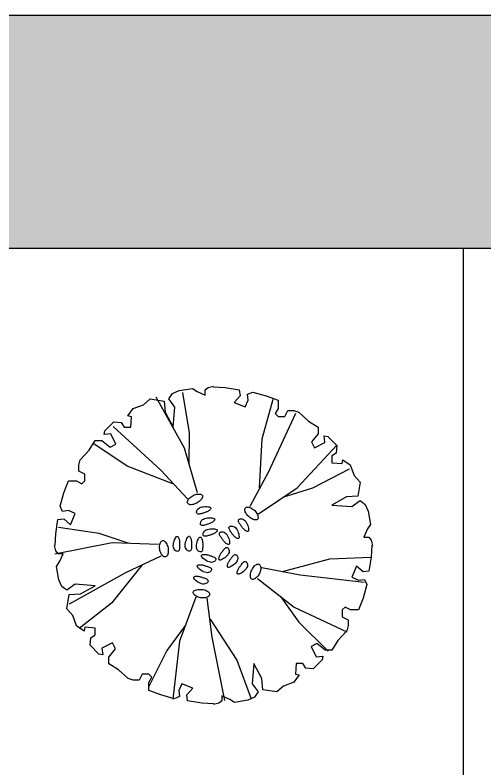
# Model space of a CAD drawing. Header units: inches. Extents: x 7658 to 73799, y 48 to 40262.
# Drawn here: x 24008 to 26122, y 36870 to 40262 of the extents above; entities that cross this region are included whole.
import ezdxf

# ---------------------------------------------------------------- set-up
doc = ezdxf.new("R2010")
doc.units = ezdxf.units.IN
doc.layers.add('www.cad-blocks.net', color=7, linetype='Continuous')

# ---------------------------------------------------------------- blocks, each defined once
blk = doc.blocks.new('A$C516926BB')
for p, q in [((0, 38.5194), (62.4121, 38.5194)), ((14.6381, 38.5194), (14.6381, 0))]:
    blk.add_line(p, q)
blk = doc.blocks.new('A$C2D5F1D85')
at = {"color": 0}
for p, q in [((0.6786, 1.4157), (0.692, 1.4257)), ((0.692, 1.4257), (0.716, 1.4319)), ((0.7149, 1.4292), (0.7685, 1.4259)), ((0.7685, 1.4259), (0.8323, 1.4158)), ((0.5146, 1.3754), (0.5314, 1.3989)), ((0.5314, 1.3989), (0.5615, 1.4123)), ((0.5615, 1.4123), (0.6217, 1.4224)), ((0.608, 1.2218), (0.5775, 1.4045)), ((0.6217, 1.4224), (0.6418, 1.409)), ((0.6418, 1.409), (0.6786, 1.3922)), ((0.6786, 1.3922), (0.6786, 1.4157)), ((0.8323, 1.4158), (0.8356, 1.3891)), ((0.8691, 1.3958), (0.8926, 1.4058)), ((0.8725, 1.369), (0.8691, 1.3958)), ((0.8926, 1.4058), (0.953, 1.3891)), ((0.4009, 1.3486), (0.431, 1.3754)), ((0.431, 1.3754), (0.4946, 1.3654)), ((0.586, 1.1539), (0.4581, 1.3832)), ((0.4946, 1.3654), (0.4979, 1.3151)), ((0.5414, 1.3385), (0.5146, 1.3754)), ((0.8356, 1.3891), (0.8088, 1.359)), ((0.8088, 1.359), (0.8591, 1.3389)), ((0.8591, 1.3389), (0.8725, 1.369)), ((0.9352, 1.1959), (0.9852, 1.3741)), ((0.953, 1.3891), (1.0066, 1.369)), ((1.0066, 1.369), (1.0066, 1.3322)), ((0.3306, 1.2983), (0.354, 1.3318)), ((0.354, 1.3318), (0.4009, 1.3486)), ((0.5347, 1.248), (0.5414, 1.3385)), ((1.0066, 1.3322), (0.9932, 1.3088)), ((0.3473, 1.295), (0.3306, 1.2983)), ((0.344, 1.248), (0.3473, 1.295)), ((0.4979, 1.3151), (0.5347, 1.248)), ((1.0851, 1.3099), (0.9637, 1.0462)), ((0.9932, 1.3088), (1.0066, 1.2954)), ((1.0066, 1.2954), (1.0368, 1.2954)), ((1.0368, 1.2954), (1.0502, 1.3222)), ((1.0502, 1.3222), (1.077, 1.3222)), ((1.077, 1.3222), (1.1005, 1.3155)), ((1.1005, 1.3155), (1.1441, 1.2753)), ((0.2269, 1.2312), (0.267, 1.2715)), ((0.267, 1.2715), (0.3005, 1.2681)), ((0.3005, 1.2681), (0.3139, 1.248)), ((1.1441, 1.2753), (1.1877, 1.2485)), ((0.2235, 1.2145), (0.2269, 1.2312)), ((0.2652, 1.2506), (0.4785, 1.0537)), ((0.3139, 1.248), (0.344, 1.248)), ((0.6068, 1.0795), (0.608, 1.2218)), ((1.1877, 1.2485), (1.1877, 1.2184)), ((0.1566, 1.1441), (0.1834, 1.1877)), ((0.1834, 1.1877), (0.2135, 1.1877)), ((0.2135, 1.1877), (0.2503, 1.1575)), ((0.2537, 1.2178), (0.2235, 1.2145)), ((0.2771, 1.1709), (0.2537, 1.2178)), ((0.9234, 0.9756), (0.9352, 1.1959)), ((1.1877, 1.2184), (1.1575, 1.1816)), ((1.2178, 1.1783), (1.2145, 1.2084)), ((1.2145, 1.2084), (1.2312, 1.2051)), ((1.2312, 1.2051), (1.2715, 1.1649)), ((0.3273, 1.0727), (0.1733, 1.1753)), ((0.2503, 1.1575), (0.2771, 1.1709)), ((0.6434, 0.9521), (0.586, 1.1539)), ((1.0923, 0.9749), (1.2708, 1.1674)), ((1.1575, 1.1816), (1.1709, 1.1549)), ((1.1709, 1.1549), (1.2178, 1.1783)), ((1.2715, 1.1649), (1.2681, 1.1314)), ((0.1165, 1.1005), (0.1566, 1.1441)), ((1.2681, 1.1314), (1.248, 1.1181)), ((0.1098, 1.077), (0.1165, 1.1005)), ((1.248, 1.1181), (1.248, 1.0879)), ((1.248, 1.0879), (1.295, 1.0846)), ((1.295, 1.0846), (1.2983, 1.1013)), ((1.2983, 1.1013), (1.3318, 1.0779)), ((0.1098, 1.0502), (0.1098, 1.077)), ((0.5331, 0.9935), (0.3273, 1.0727)), ((0.4785, 1.0537), (0.5993, 0.9252)), ((1.1637, 0.9749), (1.328, 1.0605)), ((1.3318, 1.0779), (1.3486, 1.0311)), ((0.1365, 1.0368), (0.1098, 1.0502)), ((0.1365, 1.0066), (0.1365, 1.0368)), ((0.9637, 1.0462), (0.8789, 0.8915)), ((1.3486, 1.0311), (1.3754, 1.001)), ((0.0429, 0.953), (0.0629, 1.0066)), ((0.0629, 1.0066), (0.0997, 1.0066)), ((0.0997, 1.0066), (0.1232, 0.9932)), ((0.1232, 0.9932), (0.1365, 1.0066)), ((1.3754, 1.001), (1.3654, 0.9374)), ((0.0261, 0.8926), (0.0429, 0.953)), ((0.9181, 0.8579), (1.0923, 0.9749)), ((1.028, 0.9322), (1.1637, 0.9749)), ((0.5994, 0.914), (0.6005, 0.9176)), ((0.6005, 0.9176), (0.6022, 0.9212)), ((0.6022, 0.9212), (0.6046, 0.9248)), ((0.6046, 0.9248), (0.6076, 0.9284)), ((0.6076, 0.9284), (0.6112, 0.9318)), ((0.6112, 0.9318), (0.6152, 0.9351)), ((0.6152, 0.9351), (0.6196, 0.938)), ((0.6196, 0.938), (0.6243, 0.9407)), ((0.6243, 0.9407), (0.6293, 0.943)), ((0.6293, 0.943), (0.6343, 0.9448)), ((0.6343, 0.9448), (0.6394, 0.9461)), ((0.6394, 0.9461), (0.6445, 0.9469)), ((0.6445, 0.9469), (0.6494, 0.9471)), ((0.6494, 0.9471), (0.654, 0.9467)), ((0.6561, 0.9179), (0.6518, 0.914)), ((0.654, 0.9467), (0.6581, 0.9459)), ((0.6599, 0.922), (0.6561, 0.9179)), ((0.6581, 0.9459), (0.6616, 0.9445)), ((0.663, 0.9261), (0.6599, 0.922)), ((0.6616, 0.9445), (0.6643, 0.9426)), ((0.6653, 0.9301), (0.663, 0.9261)), ((0.6643, 0.9426), (0.6662, 0.9401)), ((0.6667, 0.9338), (0.6653, 0.9301)), ((0.6662, 0.9401), (0.667, 0.9372)), ((0.667, 0.9372), (0.6667, 0.9338)), ((1.3151, 0.934), (1.248, 0.8972)), ((1.3654, 0.9374), (1.3151, 0.934)), ((1.3385, 0.8905), (1.3754, 0.9173)), ((1.3754, 0.9173), (1.3989, 0.9006)), ((0.0362, 0.8691), (0.0261, 0.8926)), ((0.599, 0.9107), (0.5994, 0.914)), ((0.5993, 0.9076), (0.599, 0.9107)), ((0.6004, 0.9048), (0.5993, 0.9076)), ((0.6021, 0.9025), (0.6004, 0.9048)), ((0.6046, 0.9007), (0.6021, 0.9025)), ((0.6079, 0.8995), (0.6046, 0.9007)), ((0.6117, 0.8989), (0.6079, 0.8995)), ((0.6161, 0.8989), (0.6117, 0.8989)), ((0.6209, 0.8994), (0.6161, 0.8989)), ((0.626, 0.9005), (0.6209, 0.8994)), ((0.6313, 0.9022), (0.626, 0.9005)), ((0.6366, 0.9044), (0.6313, 0.9022)), ((0.6419, 0.9071), (0.6366, 0.9044)), ((0.647, 0.9104), (0.6419, 0.9071)), ((0.6449, 0.8789), (0.6485, 0.8823)), ((0.6518, 0.914), (0.647, 0.9104)), ((0.6485, 0.8823), (0.653, 0.8852)), ((0.653, 0.8852), (0.6585, 0.8875)), ((0.6585, 0.8875), (0.6648, 0.8891)), ((0.6648, 0.8891), (0.6715, 0.8901)), ((0.6715, 0.8901), (0.6783, 0.8905)), ((0.6783, 0.8905), (0.6848, 0.8904)), ((0.6848, 0.8904), (0.6908, 0.8898)), ((0.6908, 0.8898), (0.696, 0.8889)), ((0.696, 0.8889), (0.6999, 0.8875)), ((0.6999, 0.8875), (0.7025, 0.8858)), ((0.7025, 0.8858), (0.7037, 0.8839)), ((0.7037, 0.8818), (0.7028, 0.8795)), ((0.7037, 0.8839), (0.7037, 0.8818)), ((0.8573, 0.879), (0.8582, 0.8819)), ((0.8582, 0.8819), (0.8599, 0.8843)), ((0.8599, 0.8843), (0.8622, 0.8861)), ((0.8622, 0.8861), (0.865, 0.8874)), ((0.865, 0.8874), (0.8683, 0.888)), ((0.8683, 0.888), (0.872, 0.8881)), ((0.872, 0.8881), (0.876, 0.8876)), ((0.876, 0.8876), (0.8802, 0.8864)), ((0.8802, 0.8864), (0.8845, 0.8847)), ((0.8845, 0.8847), (0.8889, 0.8823)), ((0.8889, 0.8823), (0.8932, 0.8795)), ((1.248, 0.8972), (1.3385, 0.8905)), ((1.3989, 0.9006), (1.4123, 0.8705)), ((0.0629, 0.8725), (0.0362, 0.8691)), ((0.0931, 0.8591), (0.0629, 0.8725)), ((0.073, 0.8088), (0.0931, 0.8591)), ((0.6398, 0.8642), (0.6399, 0.8676)), ((0.6405, 0.8612), (0.6398, 0.8642)), ((0.6399, 0.8676), (0.6407, 0.8714)), ((0.6419, 0.8588), (0.6405, 0.8612)), ((0.6407, 0.8714), (0.6424, 0.8752)), ((0.6439, 0.8572), (0.6419, 0.8588)), ((0.6424, 0.8752), (0.6449, 0.8789)), ((0.6464, 0.8564), (0.6439, 0.8572)), ((0.6494, 0.8562), (0.6464, 0.8564)), ((0.6527, 0.8565), (0.6494, 0.8562)), ((0.6563, 0.8572), (0.6527, 0.8565)), ((0.66, 0.8582), (0.6563, 0.8572)), ((0.6637, 0.8593), (0.66, 0.8582)), ((0.6674, 0.8605), (0.6637, 0.8593)), ((0.671, 0.8616), (0.6674, 0.8605)), ((0.6745, 0.8627), (0.671, 0.8616)), ((0.6778, 0.8638), (0.6745, 0.8627)), ((0.6811, 0.865), (0.6778, 0.8638)), ((0.6842, 0.8662), (0.6811, 0.865)), ((0.6873, 0.8676), (0.6842, 0.8662)), ((0.6903, 0.8691), (0.6873, 0.8676)), ((0.6933, 0.8709), (0.6903, 0.8691)), ((0.6962, 0.8729), (0.6933, 0.8709)), ((0.6989, 0.875), (0.6962, 0.8729)), ((0.7011, 0.8773), (0.6989, 0.875)), ((0.7028, 0.8795), (0.7011, 0.8773)), ((0.8571, 0.8755), (0.8573, 0.879)), ((0.8577, 0.8716), (0.8571, 0.8755)), ((0.8591, 0.8674), (0.8577, 0.8716)), ((0.8611, 0.863), (0.8591, 0.8674)), ((0.8637, 0.8585), (0.8611, 0.863)), ((0.8669, 0.854), (0.8637, 0.8585)), ((0.8706, 0.8496), (0.8669, 0.854)), ((0.8749, 0.8455), (0.8706, 0.8496)), ((0.8932, 0.8795), (0.8974, 0.8762)), ((0.8974, 0.8762), (0.9014, 0.8726)), ((0.9014, 0.8726), (0.9051, 0.8686)), ((0.9051, 0.8686), (0.9084, 0.8643)), ((0.9084, 0.8643), (0.9112, 0.8599)), ((0.9112, 0.8599), (0.9135, 0.8553)), ((0.9135, 0.8553), (0.9152, 0.8507)), ((0.9152, 0.8507), (0.9163, 0.8462)), ((1.4123, 0.8705), (1.4224, 0.8102)), ((0.0061, 0.7685), (0.0161, 0.8323)), ((0.0161, 0.8323), (0.0429, 0.8356)), ((0.0429, 0.8356), (0.073, 0.8088)), ((0.6575, 0.817), (0.6583, 0.8207)), ((0.6575, 0.8135), (0.6575, 0.817)), ((0.6583, 0.8207), (0.66, 0.8246)), ((0.66, 0.8246), (0.6626, 0.8283)), ((0.6626, 0.8283), (0.6661, 0.8317)), ((0.6661, 0.8317), (0.6706, 0.8346)), ((0.6706, 0.8346), (0.6762, 0.8368)), ((0.6762, 0.8368), (0.6825, 0.8384)), ((0.6825, 0.8384), (0.6891, 0.8394)), ((0.6891, 0.8394), (0.6959, 0.8398)), ((0.6987, 0.8143), (0.6955, 0.8132)), ((0.6959, 0.8398), (0.7025, 0.8397)), ((0.7019, 0.8156), (0.6987, 0.8143)), ((0.705, 0.8169), (0.7019, 0.8156)), ((0.7025, 0.8397), (0.7085, 0.8392)), ((0.708, 0.8185), (0.705, 0.8169)), ((0.711, 0.8202), (0.708, 0.8185)), ((0.7085, 0.8392), (0.7136, 0.8382)), ((0.7138, 0.8222), (0.711, 0.8202)), ((0.7136, 0.8382), (0.7176, 0.8368)), ((0.7165, 0.8243), (0.7138, 0.8222)), ((0.7188, 0.8266), (0.7165, 0.8243)), ((0.7176, 0.8368), (0.7201, 0.8351)), ((0.7205, 0.8289), (0.7188, 0.8266)), ((0.7201, 0.8351), (0.7213, 0.8332)), ((0.7214, 0.8311), (0.7205, 0.8289)), ((0.7213, 0.8332), (0.7214, 0.8311)), ((0.8281, 0.8282), (0.8289, 0.8306)), ((0.8281, 0.8255), (0.8281, 0.8282)), ((0.8288, 0.8226), (0.8281, 0.8255)), ((0.8301, 0.8196), (0.8288, 0.8226)), ((0.8289, 0.8306), (0.8307, 0.8326)), ((0.8319, 0.8164), (0.8301, 0.8196)), ((0.8307, 0.8326), (0.8334, 0.8342)), ((0.8339, 0.8132), (0.8319, 0.8164)), ((0.8334, 0.8342), (0.8367, 0.8352)), ((0.8367, 0.8352), (0.8405, 0.8356)), ((0.8405, 0.8356), (0.8447, 0.8352)), ((0.8447, 0.8352), (0.849, 0.8339)), ((0.849, 0.8339), (0.8533, 0.8316)), ((0.8533, 0.8316), (0.8575, 0.8282)), ((0.8575, 0.8282), (0.8613, 0.8236)), ((0.8613, 0.8236), (0.8648, 0.8181)), ((0.8648, 0.8181), (0.8678, 0.8121)), ((0.8795, 0.8417), (0.8749, 0.8455)), ((0.8845, 0.8382), (0.8795, 0.8417)), ((0.8895, 0.8353), (0.8845, 0.8382)), ((0.8946, 0.833), (0.8895, 0.8353)), ((0.8994, 0.8313), (0.8946, 0.833)), ((0.9039, 0.8303), (0.8994, 0.8313)), ((0.9079, 0.8302), (0.9039, 0.8303)), ((0.9113, 0.8309), (0.9079, 0.8302)), ((0.9138, 0.8326), (0.9113, 0.8309)), ((0.9155, 0.8351), (0.9138, 0.8326)), ((0.9165, 0.8383), (0.9155, 0.8351)), ((0.9163, 0.8462), (0.9167, 0.8421)), ((0.9167, 0.8421), (0.9165, 0.8383)), ((0.2015, 0.7696), (0.0184, 0.797)), ((0.6582, 0.8105), (0.6575, 0.8135)), ((0.6596, 0.8081), (0.6582, 0.8105)), ((0.6616, 0.8066), (0.6596, 0.8081)), ((0.6641, 0.8058), (0.6616, 0.8066)), ((0.6671, 0.8056), (0.6641, 0.8058)), ((0.6704, 0.8059), (0.6671, 0.8056)), ((0.6739, 0.8066), (0.6704, 0.8059)), ((0.6776, 0.8075), (0.6739, 0.8066)), ((0.6745, 0.7794), (0.678, 0.7828)), ((0.6814, 0.8087), (0.6776, 0.8075)), ((0.678, 0.7828), (0.6825, 0.7857)), ((0.6851, 0.8098), (0.6814, 0.8087)), ((0.6825, 0.7857), (0.688, 0.7879)), ((0.6887, 0.811), (0.6851, 0.8098)), ((0.688, 0.7879), (0.6943, 0.7895)), ((0.6921, 0.8121), (0.6887, 0.811)), ((0.6955, 0.8132), (0.6921, 0.8121)), ((0.6943, 0.7895), (0.701, 0.7905)), ((0.701, 0.7905), (0.7078, 0.7909)), ((0.7078, 0.7909), (0.7144, 0.7908)), ((0.7144, 0.7908), (0.7204, 0.7903)), ((0.7204, 0.7903), (0.7255, 0.7893)), ((0.7255, 0.7893), (0.7295, 0.7879)), ((0.7295, 0.7879), (0.732, 0.7863)), ((0.732, 0.7863), (0.7332, 0.7843)), ((0.7332, 0.7822), (0.7323, 0.78)), ((0.7332, 0.7843), (0.7332, 0.7822)), ((0.7853, 0.7957), (0.7862, 0.7981)), ((0.7853, 0.793), (0.7853, 0.7957)), ((0.7861, 0.7902), (0.7853, 0.793)), ((0.7874, 0.7871), (0.7861, 0.7902)), ((0.7862, 0.7981), (0.788, 0.8001)), ((0.7891, 0.7839), (0.7874, 0.7871)), ((0.788, 0.8001), (0.7906, 0.8017)), ((0.7912, 0.7807), (0.7891, 0.7839)), ((0.7906, 0.8017), (0.794, 0.8028)), ((0.7934, 0.7775), (0.7912, 0.7807)), ((0.794, 0.8028), (0.7978, 0.8031)), ((0.7978, 0.8031), (0.8019, 0.8027)), ((0.8019, 0.8027), (0.8063, 0.8014)), ((0.8063, 0.8014), (0.8106, 0.7991)), ((0.8106, 0.7991), (0.8148, 0.7957)), ((0.8148, 0.7957), (0.8186, 0.7912)), ((0.8186, 0.7912), (0.822, 0.7857)), ((0.822, 0.7857), (0.825, 0.7796)), ((0.8362, 0.81), (0.8339, 0.8132)), ((0.8384, 0.8068), (0.8362, 0.81)), ((0.8406, 0.8037), (0.8384, 0.8068)), ((0.8427, 0.8008), (0.8406, 0.8037)), ((0.8448, 0.7979), (0.8427, 0.8008)), ((0.8469, 0.7952), (0.8448, 0.7979)), ((0.8491, 0.7926), (0.8469, 0.7952)), ((0.8513, 0.7901), (0.8491, 0.7926)), ((0.8537, 0.7877), (0.8513, 0.7901)), ((0.8563, 0.7854), (0.8537, 0.7877)), ((0.8591, 0.7833), (0.8563, 0.7854)), ((0.8619, 0.7814), (0.8591, 0.7833)), ((0.8648, 0.7799), (0.8619, 0.7814)), ((0.8678, 0.8121), (0.8703, 0.8058)), ((0.8703, 0.8058), (0.8722, 0.7995)), ((0.8733, 0.7813), (0.8719, 0.7796)), ((0.8722, 0.7995), (0.8736, 0.7936)), ((0.8742, 0.7842), (0.8733, 0.7813)), ((0.8736, 0.7936), (0.8742, 0.7884)), ((0.8742, 0.7884), (0.8742, 0.7842)), ((1.409, 0.7902), (1.3922, 0.7534)), ((1.4224, 0.8102), (1.409, 0.7902)), ((0.0027, 0.7149), (0.0061, 0.7685)), ((0.3364, 0.7245), (0.2015, 0.7696)), ((0.5428, 0.7458), (0.5454, 0.7504)), ((0.5454, 0.7504), (0.5479, 0.7537)), ((0.5479, 0.7537), (0.5503, 0.7556)), ((0.5503, 0.7556), (0.5525, 0.7561)), ((0.5525, 0.7561), (0.5545, 0.7555)), ((0.5545, 0.7555), (0.5563, 0.754)), ((0.5563, 0.754), (0.558, 0.7517)), ((0.558, 0.7517), (0.5594, 0.7488)), ((0.5594, 0.7488), (0.5606, 0.7456)), ((0.5941, 0.7414), (0.5965, 0.7469)), ((0.5965, 0.7469), (0.599, 0.7515)), ((0.599, 0.7515), (0.6015, 0.7549)), ((0.6015, 0.7549), (0.6039, 0.7567)), ((0.6039, 0.7567), (0.6061, 0.7573)), ((0.6061, 0.7573), (0.6082, 0.7567)), ((0.6082, 0.7567), (0.61, 0.7551)), ((0.61, 0.7551), (0.6117, 0.7528)), ((0.6117, 0.7528), (0.6131, 0.75)), ((0.6131, 0.75), (0.6143, 0.7468)), ((0.6143, 0.7468), (0.6153, 0.7434)), ((0.6467, 0.7431), (0.6492, 0.7477)), ((0.6492, 0.7477), (0.6517, 0.751)), ((0.6517, 0.751), (0.6541, 0.7529)), ((0.6541, 0.7529), (0.6563, 0.7535)), ((0.6563, 0.7535), (0.6583, 0.7529)), ((0.6583, 0.7529), (0.6602, 0.7513)), ((0.6602, 0.7513), (0.6618, 0.749)), ((0.6618, 0.749), (0.6632, 0.7462)), ((0.6632, 0.7462), (0.6645, 0.743)), ((0.6693, 0.7646), (0.6694, 0.7681)), ((0.67, 0.7616), (0.6693, 0.7646)), ((0.6694, 0.7681), (0.6702, 0.7718)), ((0.6714, 0.7592), (0.67, 0.7616)), ((0.6702, 0.7718), (0.6719, 0.7757)), ((0.6734, 0.7577), (0.6714, 0.7592)), ((0.6719, 0.7757), (0.6745, 0.7794)), ((0.676, 0.7569), (0.6734, 0.7577)), ((0.6789, 0.7567), (0.676, 0.7569)), ((0.6822, 0.757), (0.6789, 0.7567)), ((0.6858, 0.7577), (0.6822, 0.757)), ((0.6895, 0.7586), (0.6858, 0.7577)), ((0.6933, 0.7598), (0.6895, 0.7586)), ((0.697, 0.761), (0.6933, 0.7598)), ((0.7006, 0.7621), (0.697, 0.761)), ((0.704, 0.7632), (0.7006, 0.7621)), ((0.7074, 0.7643), (0.704, 0.7632)), ((0.7106, 0.7654), (0.7074, 0.7643)), ((0.7138, 0.7667), (0.7106, 0.7654)), ((0.7168, 0.768), (0.7138, 0.7667)), ((0.7199, 0.7696), (0.7168, 0.768)), ((0.7228, 0.7713), (0.7199, 0.7696)), ((0.7257, 0.7733), (0.7228, 0.7713)), ((0.7284, 0.7754), (0.7257, 0.7733)), ((0.7307, 0.7777), (0.7284, 0.7754)), ((0.7323, 0.78), (0.7307, 0.7777)), ((0.7425, 0.7693), (0.7434, 0.7717)), ((0.7425, 0.7667), (0.7425, 0.7693)), ((0.7432, 0.7638), (0.7425, 0.7667)), ((0.7445, 0.7607), (0.7432, 0.7638)), ((0.7434, 0.7717), (0.7452, 0.7737)), ((0.7463, 0.7575), (0.7445, 0.7607)), ((0.7452, 0.7737), (0.7478, 0.7753)), ((0.7484, 0.7543), (0.7463, 0.7575)), ((0.7478, 0.7753), (0.7511, 0.7764)), ((0.7506, 0.7511), (0.7484, 0.7543)), ((0.7529, 0.7479), (0.7506, 0.7511)), ((0.7511, 0.7764), (0.755, 0.7768)), ((0.7551, 0.7449), (0.7529, 0.7479)), ((0.755, 0.7768), (0.7591, 0.7763)), ((0.7591, 0.7763), (0.7634, 0.775)), ((0.7634, 0.775), (0.7678, 0.7727)), ((0.7678, 0.7727), (0.7719, 0.7693)), ((0.7719, 0.7693), (0.7758, 0.7648)), ((0.7758, 0.7648), (0.7792, 0.7593)), ((0.7792, 0.7593), (0.7822, 0.7532)), ((0.7822, 0.7532), (0.7847, 0.7469)), ((0.7847, 0.7469), (0.7867, 0.7406)), ((0.7957, 0.7743), (0.7934, 0.7775)), ((0.7979, 0.7713), (0.7957, 0.7743)), ((0.8, 0.7683), (0.7979, 0.7713)), ((0.8021, 0.7655), (0.8, 0.7683)), ((0.8042, 0.7628), (0.8021, 0.7655)), ((0.8063, 0.7601), (0.8042, 0.7628)), ((0.8086, 0.7576), (0.8063, 0.7601)), ((0.811, 0.7552), (0.8086, 0.7576)), ((0.8136, 0.753), (0.811, 0.7552)), ((0.8163, 0.7508), (0.8136, 0.753)), ((0.8192, 0.7489), (0.8163, 0.7508)), ((0.822, 0.7475), (0.8192, 0.7489)), ((0.8247, 0.7466), (0.822, 0.7475)), ((0.8271, 0.7464), (0.8247, 0.7466)), ((0.825, 0.7796), (0.8275, 0.7733)), ((0.8291, 0.7471), (0.8271, 0.7464)), ((0.8275, 0.7733), (0.8295, 0.767)), ((0.8306, 0.7488), (0.8291, 0.7471)), ((0.8295, 0.767), (0.8308, 0.7611)), ((0.8314, 0.7518), (0.8306, 0.7488)), ((0.8308, 0.7611), (0.8315, 0.7559)), ((0.8315, 0.7559), (0.8314, 0.7518)), ((0.8675, 0.779), (0.8648, 0.7799)), ((0.8699, 0.7789), (0.8675, 0.779)), ((0.8719, 0.7796), (0.8699, 0.7789)), ((1.3922, 0.7534), (1.4157, 0.7534)), ((1.4157, 0.7534), (1.4257, 0.74)), ((0.0062, 0.692), (0, 0.716)), ((0.2593, 0.7277), (0.0017, 0.6769)), ((0.469, 0.7199), (0.2593, 0.7277)), ((0.4731, 0.709), (0.4735, 0.7143)), ((0.4735, 0.7143), (0.4743, 0.7194)), ((0.4743, 0.7194), (0.4756, 0.7241)), ((0.4756, 0.7241), (0.4773, 0.7283)), ((0.4773, 0.7283), (0.4794, 0.732)), ((0.4794, 0.732), (0.4818, 0.7349)), ((0.4818, 0.7349), (0.4845, 0.7369)), ((0.4845, 0.7369), (0.4874, 0.7379)), ((0.4874, 0.7379), (0.4904, 0.7378)), ((0.4904, 0.7378), (0.4935, 0.7364)), ((0.4935, 0.7364), (0.4967, 0.734)), ((0.4967, 0.734), (0.4998, 0.7305)), ((0.4998, 0.7305), (0.5027, 0.7263)), ((0.5027, 0.7263), (0.5054, 0.7214)), ((0.5054, 0.7214), (0.5078, 0.7161)), ((0.5078, 0.7161), (0.5098, 0.7104)), ((0.5351, 0.7143), (0.5355, 0.7208)), ((0.5355, 0.7084), (0.5351, 0.7143)), ((0.5355, 0.7208), (0.5367, 0.7274)), ((0.5367, 0.7274), (0.5383, 0.734)), ((0.5383, 0.734), (0.5405, 0.7402)), ((0.5405, 0.7402), (0.5428, 0.7458)), ((0.5606, 0.7456), (0.5616, 0.7423)), ((0.5616, 0.7423), (0.5624, 0.7389)), ((0.5624, 0.7389), (0.5629, 0.7356)), ((0.5629, 0.7356), (0.5632, 0.7322)), ((0.5632, 0.7322), (0.5634, 0.7288)), ((0.5634, 0.7288), (0.5635, 0.7254)), ((0.5635, 0.7254), (0.5636, 0.7219)), ((0.5636, 0.7219), (0.5635, 0.7182)), ((0.5635, 0.7182), (0.5635, 0.7145)), ((0.5635, 0.7145), (0.5635, 0.7106)), ((0.5888, 0.7155), (0.5892, 0.7219)), ((0.5892, 0.7095), (0.5888, 0.7155)), ((0.5892, 0.7219), (0.5903, 0.7286)), ((0.5903, 0.7286), (0.592, 0.7352)), ((0.592, 0.7352), (0.5941, 0.7414)), ((0.6153, 0.7434), (0.616, 0.74)), ((0.616, 0.74), (0.6165, 0.7367)), ((0.6165, 0.7367), (0.6169, 0.7334)), ((0.6169, 0.7334), (0.6171, 0.73)), ((0.6171, 0.73), (0.6172, 0.7265)), ((0.6172, 0.7156), (0.6171, 0.7117)), ((0.6172, 0.7265), (0.6172, 0.723)), ((0.6172, 0.723), (0.6172, 0.7194)), ((0.6172, 0.7194), (0.6172, 0.7156)), ((0.6389, 0.7116), (0.6393, 0.7181)), ((0.6393, 0.7181), (0.6405, 0.7248)), ((0.6405, 0.7248), (0.6422, 0.7314)), ((0.6422, 0.7314), (0.6443, 0.7376)), ((0.6443, 0.7376), (0.6467, 0.7431)), ((0.6645, 0.743), (0.6654, 0.7396)), ((0.6654, 0.7396), (0.6662, 0.7362)), ((0.6662, 0.7362), (0.6667, 0.7329)), ((0.6667, 0.7329), (0.6671, 0.7295)), ((0.6671, 0.7295), (0.6673, 0.7262)), ((0.6673, 0.7262), (0.6674, 0.7227)), ((0.6674, 0.7192), (0.6673, 0.7156)), ((0.6673, 0.7156), (0.6673, 0.7118)), ((0.6674, 0.7227), (0.6674, 0.7192)), ((0.7572, 0.7419), (0.7551, 0.7449)), ((0.7593, 0.7391), (0.7572, 0.7419)), ((0.7614, 0.7364), (0.7593, 0.7391)), ((0.7635, 0.7337), (0.7614, 0.7364)), ((0.7658, 0.7312), (0.7635, 0.7337)), ((0.7682, 0.7288), (0.7658, 0.7312)), ((0.7707, 0.7266), (0.7682, 0.7288)), ((0.7735, 0.7244), (0.7707, 0.7266)), ((0.7764, 0.7225), (0.7735, 0.7244)), ((0.7792, 0.7211), (0.7764, 0.7225)), ((0.7819, 0.7202), (0.7792, 0.7211)), ((0.7843, 0.72), (0.7819, 0.7202)), ((0.7863, 0.7207), (0.7843, 0.72)), ((0.7878, 0.7225), (0.7863, 0.7207)), ((0.7867, 0.7406), (0.788, 0.7347)), ((0.7886, 0.7254), (0.7878, 0.7225)), ((0.788, 0.7347), (0.7887, 0.7296)), ((0.7887, 0.7296), (0.7886, 0.7254)), ((1.4257, 0.74), (1.4319, 0.716)), ((1.4292, 0.717), (1.4259, 0.6634)), ((0.0163, 0.6786), (0.0062, 0.692)), ((0.0398, 0.6786), (0.0163, 0.6786)), ((0.023, 0.6418), (0.0398, 0.6786)), ((0.4733, 0.7036), (0.4731, 0.709)), ((0.4739, 0.6983), (0.4733, 0.7036)), ((0.475, 0.693), (0.4739, 0.6983)), ((0.4765, 0.6878), (0.475, 0.693)), ((0.4783, 0.683), (0.4765, 0.6878)), ((0.4804, 0.6786), (0.4783, 0.683)), ((0.4829, 0.6746), (0.4804, 0.6786)), ((0.5098, 0.7104), (0.5113, 0.7046)), ((0.5122, 0.6823), (0.5112, 0.6775)), ((0.5113, 0.7046), (0.5123, 0.6987)), ((0.5127, 0.6875), (0.5122, 0.6823)), ((0.5123, 0.6987), (0.5127, 0.693)), ((0.5127, 0.693), (0.5127, 0.6875)), ((0.5369, 0.7032), (0.5355, 0.7084)), ((0.539, 0.6988), (0.5369, 0.7032)), ((0.5418, 0.6952), (0.539, 0.6988)), ((0.5449, 0.6924), (0.5418, 0.6952)), ((0.5482, 0.6904), (0.5449, 0.6924)), ((0.5515, 0.6893), (0.5482, 0.6904)), ((0.5546, 0.6891), (0.5515, 0.6893)), ((0.5572, 0.6897), (0.5546, 0.6891)), ((0.5593, 0.6911), (0.5572, 0.6897)), ((0.5609, 0.6932), (0.5593, 0.6911)), ((0.562, 0.696), (0.5609, 0.6932)), ((0.5627, 0.6992), (0.562, 0.696)), ((0.5632, 0.7028), (0.5627, 0.6992)), ((0.5634, 0.7067), (0.5632, 0.7028)), ((0.5635, 0.7106), (0.5634, 0.7067)), ((0.5905, 0.7043), (0.5892, 0.7095)), ((0.5927, 0.6999), (0.5905, 0.7043)), ((0.5954, 0.6963), (0.5927, 0.6999)), ((0.5985, 0.6935), (0.5954, 0.6963)), ((0.6018, 0.6916), (0.5985, 0.6935)), ((0.6051, 0.6905), (0.6018, 0.6916)), ((0.6082, 0.6902), (0.6051, 0.6905)), ((0.6109, 0.6908), (0.6082, 0.6902)), ((0.613, 0.6922), (0.6109, 0.6908)), ((0.6146, 0.6944), (0.613, 0.6922)), ((0.6157, 0.6971), (0.6146, 0.6944)), ((0.6164, 0.7004), (0.6157, 0.6971)), ((0.6168, 0.704), (0.6164, 0.7004)), ((0.617, 0.7078), (0.6168, 0.704)), ((0.6171, 0.7117), (0.617, 0.7078)), ((0.6393, 0.7057), (0.6389, 0.7116)), ((0.6407, 0.7005), (0.6393, 0.7057)), ((0.6428, 0.6961), (0.6407, 0.7005)), ((0.6456, 0.6925), (0.6428, 0.6961)), ((0.6487, 0.6897), (0.6456, 0.6925)), ((0.652, 0.6878), (0.6487, 0.6897)), ((0.6553, 0.6867), (0.652, 0.6878)), ((0.6584, 0.6864), (0.6553, 0.6867)), ((0.6611, 0.687), (0.6584, 0.6864)), ((0.6632, 0.6884), (0.6611, 0.687)), ((0.6647, 0.6906), (0.6632, 0.6884)), ((0.6658, 0.6933), (0.6647, 0.6906)), ((0.6666, 0.6966), (0.6658, 0.6933)), ((0.667, 0.7002), (0.6666, 0.6966)), ((0.6672, 0.704), (0.667, 0.7002)), ((0.6673, 0.7079), (0.6672, 0.704)), ((0.6673, 0.7118), (0.6673, 0.7079)), ((0.7476, 0.6762), (0.7494, 0.6791)), ((0.7494, 0.6791), (0.7513, 0.6819)), ((0.7513, 0.6819), (0.7534, 0.6848)), ((0.7534, 0.6848), (0.7555, 0.6877)), ((0.7555, 0.6877), (0.7578, 0.6907)), ((0.7578, 0.6907), (0.7601, 0.6939)), ((0.7601, 0.6939), (0.7625, 0.697)), ((0.7625, 0.697), (0.7649, 0.7)), ((0.7649, 0.7), (0.7674, 0.7026)), ((0.7674, 0.7026), (0.7699, 0.7048)), ((0.7699, 0.7048), (0.7724, 0.7064)), ((0.7724, 0.7064), (0.7749, 0.7072)), ((0.7749, 0.7072), (0.7774, 0.7071)), ((0.7774, 0.7071), (0.7799, 0.7061)), ((0.7799, 0.7061), (0.7823, 0.704)), ((0.784, 0.6792), (0.7808, 0.6742)), ((0.7823, 0.704), (0.7843, 0.7012)), ((0.786, 0.6843), (0.784, 0.6792)), ((0.7843, 0.7012), (0.7858, 0.6977)), ((0.7858, 0.6977), (0.7867, 0.6936)), ((0.7868, 0.6891), (0.786, 0.6843)), ((0.7867, 0.6936), (0.7868, 0.6891)), ((0.3214, 0.5944), (0.481, 0.6697)), ((0.4856, 0.6712), (0.4829, 0.6746)), ((0.4885, 0.6684), (0.4856, 0.6712)), ((0.4916, 0.6663), (0.4885, 0.6684)), ((0.4947, 0.6649), (0.4916, 0.6663)), ((0.4977, 0.6643), (0.4947, 0.6649)), ((0.5006, 0.6644), (0.4977, 0.6643)), ((0.5034, 0.6653), (0.5006, 0.6644)), ((0.5058, 0.6672), (0.5034, 0.6653)), ((0.508, 0.6699), (0.5058, 0.6672)), ((0.5098, 0.6734), (0.508, 0.6699)), ((0.5112, 0.6775), (0.5098, 0.6734)), ((0.6617, 0.6685), (0.6619, 0.6708)), ((0.6627, 0.6657), (0.6617, 0.6685)), ((0.6619, 0.6708), (0.6631, 0.6725)), ((0.6652, 0.6623), (0.6627, 0.6657)), ((0.6631, 0.6725), (0.6651, 0.6738)), ((0.6651, 0.6738), (0.6678, 0.6747)), ((0.6687, 0.6584), (0.6652, 0.6623)), ((0.6678, 0.6747), (0.671, 0.6752)), ((0.6733, 0.6545), (0.6687, 0.6584)), ((0.671, 0.6752), (0.6744, 0.6753)), ((0.6785, 0.6505), (0.6733, 0.6545)), ((0.6744, 0.6753), (0.6779, 0.6752)), ((0.6779, 0.6752), (0.6813, 0.6749)), ((0.6843, 0.6469), (0.6785, 0.6505)), ((0.6813, 0.6749), (0.6847, 0.6743)), ((0.6903, 0.6438), (0.6843, 0.6469)), ((0.6847, 0.6743), (0.688, 0.6736)), ((0.688, 0.6736), (0.6912, 0.6728)), ((0.6912, 0.6728), (0.6945, 0.6718)), ((0.6945, 0.6718), (0.6979, 0.6707)), ((0.6979, 0.6707), (0.7013, 0.6696)), ((0.7013, 0.6696), (0.7049, 0.6684)), ((0.7049, 0.6684), (0.7086, 0.6672)), ((0.7086, 0.6672), (0.7123, 0.6659)), ((0.7123, 0.6659), (0.7159, 0.6645)), ((0.7159, 0.6645), (0.7192, 0.663)), ((0.7192, 0.663), (0.722, 0.6613)), ((0.723, 0.6464), (0.7201, 0.6439)), ((0.722, 0.6613), (0.7243, 0.6594)), ((0.7251, 0.6492), (0.723, 0.6464)), ((0.7243, 0.6594), (0.7259, 0.6572)), ((0.7263, 0.6521), (0.7251, 0.6492)), ((0.7259, 0.6572), (0.7266, 0.6548)), ((0.7266, 0.6548), (0.7263, 0.6521)), ((0.7403, 0.6546), (0.7404, 0.6574)), ((0.7409, 0.6522), (0.7403, 0.6546)), ((0.7404, 0.6574), (0.7409, 0.6606)), ((0.7409, 0.6606), (0.7418, 0.6639)), ((0.7422, 0.6505), (0.7409, 0.6522)), ((0.7418, 0.6639), (0.743, 0.6672)), ((0.7443, 0.6497), (0.7422, 0.6505)), ((0.743, 0.6672), (0.7443, 0.6703)), ((0.7443, 0.6703), (0.7459, 0.6733)), ((0.7474, 0.6498), (0.7443, 0.6497)), ((0.7459, 0.6733), (0.7476, 0.6762)), ((0.7513, 0.651), (0.7474, 0.6498)), ((0.7561, 0.6533), (0.7513, 0.651)), ((0.7613, 0.6564), (0.7561, 0.6533)), ((0.7666, 0.6601), (0.7613, 0.6564)), ((0.7719, 0.6645), (0.7666, 0.6601)), ((0.7767, 0.6692), (0.7719, 0.6645)), ((0.7808, 0.6742), (0.7767, 0.6692)), ((0.7859, 0.6437), (0.7877, 0.6465)), ((0.7877, 0.6465), (0.7897, 0.6494)), ((0.7897, 0.6494), (0.7917, 0.6522)), ((0.7917, 0.6522), (0.7939, 0.6552)), ((0.7939, 0.6552), (0.7961, 0.6582)), ((0.7961, 0.6582), (0.7984, 0.6613)), ((0.7984, 0.6613), (0.8008, 0.6644)), ((0.8008, 0.6644), (0.8032, 0.6674)), ((0.8032, 0.6674), (0.8057, 0.67)), ((0.8057, 0.67), (0.8082, 0.6722)), ((0.8082, 0.6722), (0.8107, 0.6738)), ((0.8107, 0.6738), (0.8132, 0.6747)), ((0.8132, 0.6747), (0.8158, 0.6746)), ((0.8158, 0.6746), (0.8183, 0.6735)), ((0.8183, 0.6735), (0.8206, 0.6715)), ((0.8223, 0.6467), (0.8192, 0.6416)), ((0.8206, 0.6715), (0.8226, 0.6686)), ((0.8243, 0.6517), (0.8223, 0.6467)), ((0.8226, 0.6686), (0.8242, 0.6651)), ((0.8242, 0.6651), (0.8251, 0.661)), ((0.8252, 0.6565), (0.8243, 0.6517)), ((0.8251, 0.661), (0.8252, 0.6565)), ((1.027, 0.5989), (1.2401, 0.6558)), ((1.2401, 0.6558), (1.425, 0.6633)), ((1.4259, 0.6634), (1.4158, 0.5997)), ((0.0096, 0.6217), (0.023, 0.6418)), ((0.0196, 0.5615), (0.0096, 0.6217)), ((0.3955, 0.6278), (0.2566, 0.4566)), ((0.6426, 0.622), (0.6427, 0.6243)), ((0.6436, 0.6192), (0.6426, 0.622)), ((0.6427, 0.6243), (0.6439, 0.626)), ((0.646, 0.6157), (0.6436, 0.6192)), ((0.6439, 0.626), (0.646, 0.6273)), ((0.646, 0.6273), (0.6487, 0.6281)), ((0.6496, 0.6119), (0.646, 0.6157)), ((0.6487, 0.6281), (0.6518, 0.6286)), ((0.6541, 0.6079), (0.6496, 0.6119)), ((0.6518, 0.6286), (0.6553, 0.6288)), ((0.6553, 0.6288), (0.6588, 0.6287)), ((0.6588, 0.6287), (0.6622, 0.6284)), ((0.6622, 0.6284), (0.6655, 0.6278)), ((0.6655, 0.6278), (0.6688, 0.6271)), ((0.6688, 0.6271), (0.6721, 0.6263)), ((0.6721, 0.6263), (0.6754, 0.6253)), ((0.6754, 0.6253), (0.6788, 0.6242)), ((0.6788, 0.6242), (0.6822, 0.6231)), ((0.6822, 0.6231), (0.6858, 0.6219)), ((0.6858, 0.6219), (0.6895, 0.6207)), ((0.6895, 0.6207), (0.6932, 0.6194)), ((0.6963, 0.6414), (0.6903, 0.6438)), ((0.6932, 0.6194), (0.6967, 0.618)), ((0.7021, 0.6399), (0.6963, 0.6414)), ((0.6967, 0.618), (0.7, 0.6164)), ((0.7, 0.6164), (0.7029, 0.6148)), ((0.7074, 0.6396), (0.7021, 0.6399)), ((0.7029, 0.6148), (0.7052, 0.6128)), ((0.7052, 0.6128), (0.7067, 0.6107)), ((0.7067, 0.6107), (0.7074, 0.6083)), ((0.7123, 0.6403), (0.7074, 0.6396)), ((0.7165, 0.6418), (0.7123, 0.6403)), ((0.7201, 0.6439), (0.7165, 0.6418)), ((0.7787, 0.6248), (0.7792, 0.628)), ((0.7787, 0.622), (0.7787, 0.6248)), ((0.7793, 0.6197), (0.7787, 0.622)), ((0.7792, 0.628), (0.7801, 0.6313)), ((0.7806, 0.618), (0.7793, 0.6197)), ((0.7801, 0.6313), (0.7813, 0.6346)), ((0.7827, 0.6171), (0.7806, 0.618)), ((0.7813, 0.6346), (0.7827, 0.6377)), ((0.7827, 0.6377), (0.7842, 0.6408)), ((0.7857, 0.6172), (0.7827, 0.6171)), ((0.7842, 0.6408), (0.7859, 0.6437)), ((0.7897, 0.6185), (0.7857, 0.6172)), ((0.7944, 0.6207), (0.7897, 0.6185)), ((0.7996, 0.6238), (0.7944, 0.6207)), ((0.805, 0.6276), (0.7996, 0.6238)), ((0.8102, 0.6319), (0.805, 0.6276)), ((0.815, 0.6366), (0.8102, 0.6319)), ((0.8192, 0.6416), (0.815, 0.6366)), ((0.8283, 0.6101), (0.83, 0.6131)), ((0.83, 0.6131), (0.8318, 0.6159)), ((0.8318, 0.6159), (0.8338, 0.6188)), ((0.8338, 0.6188), (0.8358, 0.6216)), ((0.8358, 0.6216), (0.838, 0.6245)), ((0.838, 0.6245), (0.8402, 0.6276)), ((0.8402, 0.6276), (0.8425, 0.6307)), ((0.8425, 0.6307), (0.8449, 0.6338)), ((0.8449, 0.6338), (0.8473, 0.6368)), ((0.8473, 0.6368), (0.8498, 0.6394)), ((0.8498, 0.6394), (0.8523, 0.6416)), ((0.8523, 0.6416), (0.8548, 0.6432)), ((0.8548, 0.6432), (0.8573, 0.644)), ((0.8573, 0.644), (0.8599, 0.644)), ((0.8633, 0.611), (0.8591, 0.606)), ((0.8599, 0.644), (0.8624, 0.6429)), ((0.8624, 0.6429), (0.8647, 0.6408)), ((0.8664, 0.6161), (0.8633, 0.611)), ((0.8647, 0.6408), (0.8667, 0.638)), ((0.8684, 0.6211), (0.8664, 0.6161)), ((0.8667, 0.638), (0.8682, 0.6345)), ((0.8682, 0.6345), (0.8691, 0.6304)), ((0.8692, 0.6259), (0.8684, 0.6211)), ((0.8691, 0.6304), (0.8692, 0.6259)), ((0.8909, 0.6102), (0.8939, 0.6151)), ((0.8939, 0.6151), (0.8972, 0.6195)), ((0.8972, 0.6195), (0.9007, 0.6234)), ((0.9007, 0.6234), (0.9042, 0.6267)), ((0.9042, 0.6267), (0.9078, 0.6292)), ((0.9078, 0.6292), (0.9113, 0.631)), ((0.9113, 0.631), (0.9146, 0.6319)), ((0.9146, 0.6319), (0.9177, 0.632)), ((0.9177, 0.632), (0.9205, 0.6311)), ((0.9205, 0.6311), (0.9229, 0.6295)), ((0.9229, 0.6295), (0.925, 0.6272)), ((0.925, 0.6272), (0.9267, 0.6242)), ((0.9267, 0.6242), (0.9279, 0.6207)), ((0.9279, 0.6207), (0.9286, 0.6168)), ((0.9288, 0.6125), (0.9285, 0.6078)), ((0.9286, 0.6168), (0.9288, 0.6125)), ((1.1066, 0.5824), (0.9333, 0.6153)), ((1.359, 0.6232), (1.3389, 0.5729)), ((1.3891, 0.5963), (1.359, 0.6232)), ((0.0682, 0.4525), (0.3214, 0.5944)), ((0.6305, 0.5759), (0.6332, 0.5768)), ((0.6332, 0.5768), (0.6363, 0.5773)), ((0.6363, 0.5773), (0.6398, 0.5774)), ((0.6398, 0.5774), (0.6433, 0.5773)), ((0.6433, 0.5773), (0.6467, 0.577)), ((0.6467, 0.577), (0.65, 0.5764)), ((0.6594, 0.604), (0.6541, 0.6079)), ((0.6651, 0.6004), (0.6594, 0.604)), ((0.6711, 0.5972), (0.6651, 0.6004)), ((0.6771, 0.5948), (0.6711, 0.5972)), ((0.6829, 0.5934), (0.6771, 0.5948)), ((0.6883, 0.5931), (0.6829, 0.5934)), ((0.6932, 0.5937), (0.6883, 0.5931)), ((0.6974, 0.5952), (0.6932, 0.5937)), ((0.701, 0.5974), (0.6974, 0.5952)), ((0.7039, 0.5999), (0.701, 0.5974)), ((0.706, 0.6027), (0.7039, 0.5999)), ((0.7072, 0.6055), (0.706, 0.6027)), ((0.7074, 0.6083), (0.7072, 0.6055)), ((0.8228, 0.5942), (0.8233, 0.5974)), ((0.8228, 0.5914), (0.8228, 0.5942)), ((0.8233, 0.589), (0.8228, 0.5914)), ((0.8233, 0.5974), (0.8242, 0.6007)), ((0.8246, 0.5874), (0.8233, 0.589)), ((0.8242, 0.6007), (0.8254, 0.604)), ((0.8267, 0.5865), (0.8246, 0.5874)), ((0.8254, 0.604), (0.8268, 0.6071)), ((0.8298, 0.5866), (0.8267, 0.5865)), ((0.8268, 0.6071), (0.8283, 0.6101)), ((0.8338, 0.5879), (0.8298, 0.5866)), ((0.8385, 0.5901), (0.8338, 0.5879)), ((0.8437, 0.5932), (0.8385, 0.5901)), ((0.8491, 0.597), (0.8437, 0.5932)), ((0.8543, 0.6013), (0.8491, 0.597)), ((0.8591, 0.606), (0.8543, 0.6013)), ((0.8823, 0.5771), (0.8824, 0.5822)), ((0.8828, 0.5725), (0.8823, 0.5771)), ((0.8824, 0.5822), (0.8831, 0.5878)), ((0.8831, 0.5878), (0.8843, 0.5935)), ((0.8843, 0.5935), (0.886, 0.5993)), ((0.886, 0.5993), (0.8882, 0.6049)), ((0.8882, 0.6049), (0.8909, 0.6102)), ((0.9165, 0.5788), (0.9132, 0.5748)), ((0.9195, 0.5833), (0.9165, 0.5788)), ((0.9222, 0.588), (0.9195, 0.5833)), ((0.9245, 0.593), (0.9222, 0.588)), ((0.9263, 0.5979), (0.9245, 0.593)), ((0.9276, 0.6029), (0.9263, 0.5979)), ((0.9285, 0.6078), (0.9276, 0.6029)), ((1.3949, 0.5484), (1.1066, 0.5824)), ((1.4158, 0.5997), (1.3891, 0.5963)), ((0.033, 0.5314), (0.0196, 0.5615)), ((0.6271, 0.5706), (0.6272, 0.5729)), ((0.6281, 0.5678), (0.6271, 0.5706)), ((0.6272, 0.5729), (0.6284, 0.5746)), ((0.6305, 0.5644), (0.6281, 0.5678)), ((0.6284, 0.5746), (0.6305, 0.5759)), ((0.6341, 0.5605), (0.6305, 0.5644)), ((0.6386, 0.5566), (0.6341, 0.5605)), ((0.6439, 0.5526), (0.6386, 0.5566)), ((0.6496, 0.549), (0.6439, 0.5526)), ((0.6556, 0.5458), (0.6496, 0.549)), ((0.65, 0.5764), (0.6533, 0.5757)), ((0.6533, 0.5757), (0.6566, 0.5749)), ((0.6616, 0.5434), (0.6556, 0.5458)), ((0.6566, 0.5749), (0.6599, 0.5739)), ((0.6599, 0.5739), (0.6633, 0.5728)), ((0.6674, 0.542), (0.6616, 0.5434)), ((0.6633, 0.5728), (0.6667, 0.5717)), ((0.6667, 0.5717), (0.6703, 0.5705)), ((0.6703, 0.5705), (0.674, 0.5693)), ((0.674, 0.5693), (0.6777, 0.568)), ((0.6777, 0.568), (0.6812, 0.5666)), ((0.6819, 0.5439), (0.6777, 0.5424)), ((0.6812, 0.5666), (0.6845, 0.5651)), ((0.6855, 0.546), (0.6819, 0.5439)), ((0.6845, 0.5651), (0.6874, 0.5634)), ((0.6884, 0.5485), (0.6855, 0.546)), ((0.6874, 0.5634), (0.6897, 0.5615)), ((0.6905, 0.5513), (0.6884, 0.5485)), ((0.6897, 0.5615), (0.6912, 0.5593)), ((0.6917, 0.5542), (0.6905, 0.5513)), ((0.6912, 0.5593), (0.6919, 0.5569)), ((0.6919, 0.5569), (0.6917, 0.5542)), ((0.8839, 0.5687), (0.8828, 0.5725)), ((0.8856, 0.5658), (0.8839, 0.5687)), ((0.888, 0.5639), (0.8856, 0.5658)), ((0.8909, 0.563), (0.888, 0.5639)), ((0.8943, 0.5631), (0.8909, 0.563)), ((0.8979, 0.564), (0.8943, 0.5631)), ((0.9018, 0.5657), (0.8979, 0.564)), ((0.9057, 0.5681), (0.9018, 0.5657)), ((0.9095, 0.5712), (0.9057, 0.5681)), ((0.9132, 0.5748), (0.9095, 0.5712)), ((0.9134, 0.5676), (1.0786, 0.4381)), ((1.3389, 0.5729), (1.369, 0.5595)), ((1.369, 0.5595), (1.3958, 0.5628)), ((1.3958, 0.5628), (1.4058, 0.5393)), ((0.0565, 0.5146), (0.033, 0.5314)), ((0.0934, 0.5414), (0.0565, 0.5146)), ((0.1839, 0.5347), (0.0934, 0.5414)), ((0.1169, 0.4979), (0.1839, 0.5347)), ((0.6255, 0.5082), (0.6278, 0.5108)), ((0.6278, 0.5108), (0.6311, 0.513)), ((0.6311, 0.513), (0.6353, 0.5148)), ((0.6353, 0.5148), (0.6402, 0.5163)), ((0.6402, 0.5163), (0.6457, 0.5174)), ((0.6457, 0.5174), (0.6515, 0.518)), ((0.6515, 0.518), (0.6575, 0.5182)), ((0.6575, 0.5182), (0.6635, 0.5178)), ((0.6635, 0.5178), (0.6694, 0.5169)), ((0.6728, 0.5417), (0.6674, 0.542)), ((0.6694, 0.5169), (0.675, 0.5156)), ((0.6777, 0.5424), (0.6728, 0.5417)), ((0.675, 0.5156), (0.6803, 0.5138)), ((0.6803, 0.5138), (0.685, 0.5117)), ((0.685, 0.5117), (0.6892, 0.5093)), ((0.6892, 0.5093), (0.6928, 0.5067)), ((1.4058, 0.5393), (1.3891, 0.479)), ((0.0565, 0.431), (0.0666, 0.4946)), ((0.0666, 0.4946), (0.1169, 0.4979)), ((0.6359, 0.4823), (0.5637, 0.2853)), ((0.6245, 0.5054), (0.6255, 0.5082)), ((0.6246, 0.5023), (0.6245, 0.5054)), ((0.6257, 0.4991), (0.6246, 0.5023)), ((0.6277, 0.4959), (0.6257, 0.4991)), ((0.6305, 0.4928), (0.6277, 0.4959)), ((0.634, 0.4899), (0.6305, 0.4928)), ((0.6381, 0.4872), (0.634, 0.4899)), ((0.6426, 0.4848), (0.6381, 0.4872)), ((0.6475, 0.4829), (0.6426, 0.4848)), ((0.6527, 0.4814), (0.6475, 0.4829)), ((0.658, 0.4803), (0.6527, 0.4814)), ((0.6634, 0.4797), (0.658, 0.4803)), ((0.6687, 0.4795), (0.6634, 0.4797)), ((0.6739, 0.4797), (0.6687, 0.4795)), ((0.6788, 0.4804), (0.6739, 0.4797)), ((0.6833, 0.4815), (0.6788, 0.4804)), ((0.6874, 0.4831), (0.6833, 0.4815)), ((0.6909, 0.485), (0.6874, 0.4831)), ((0.7096, 0.3032), (0.6874, 0.4782)), ((0.6938, 0.4872), (0.6909, 0.485)), ((0.6928, 0.5067), (0.6955, 0.5039)), ((0.6961, 0.4897), (0.6938, 0.4872)), ((0.6955, 0.5039), (0.6975, 0.501)), ((0.6977, 0.4924), (0.6961, 0.4897)), ((0.6975, 0.501), (0.6984, 0.4981)), ((0.6985, 0.4952), (0.6977, 0.4924)), ((0.6984, 0.4981), (0.6985, 0.4952)), ((1.018, 0.486), (1.1006, 0.3702)), ((1.3891, 0.479), (1.369, 0.4253)), ((0.2566, 0.4566), (0.1114, 0.3418)), ((0.0833, 0.4009), (0.0565, 0.431)), ((1.0786, 0.4381), (1.3167, 0.3277)), ((1.3088, 0.4387), (1.2954, 0.4253)), ((1.2954, 0.4253), (1.2954, 0.3952)), ((1.3322, 0.4253), (1.3088, 0.4387)), ((1.369, 0.4253), (1.3322, 0.4253)), ((0.1001, 0.354), (0.0833, 0.4009)), ((0.7008, 0.384), (0.8207, 0.1989)), ((1.2954, 0.3952), (1.3222, 0.3817)), ((1.3222, 0.3817), (1.3222, 0.3549)), ((0.1336, 0.3306), (0.1001, 0.354)), ((0.137, 0.3473), (0.1336, 0.3306)), ((0.1839, 0.344), (0.137, 0.3473)), ((0.1839, 0.3139), (0.1839, 0.344)), ((0.5906, 0.3576), (0.506, 0.2433)), ((1.1006, 0.3702), (1.2327, 0.2404)), ((1.3222, 0.3549), (1.3155, 0.3315)), ((0.1638, 0.3005), (0.1839, 0.3139)), ((1.3155, 0.3315), (1.2753, 0.2879)), ((0.1605, 0.267), (0.1638, 0.3005)), ((0.261, 0.2771), (0.2141, 0.2537)), ((0.2745, 0.2503), (0.261, 0.2771)), ((0.5637, 0.2853), (0.5324, 0.0246)), ((0.7664, 0.0185), (0.7096, 0.3032)), ((1.1816, 0.2745), (1.1549, 0.261)), ((1.2184, 0.2443), (1.1816, 0.2745)), ((1.2753, 0.2879), (1.2485, 0.2443)), ((0.2007, 0.2269), (0.1605, 0.267)), ((0.2141, 0.2537), (0.2175, 0.2235)), ((0.2443, 0.2135), (0.2745, 0.2503)), ((0.506, 0.2433), (0.4233, 0.0775)), ((1.1549, 0.261), (1.1783, 0.2141)), ((1.2485, 0.2443), (1.2184, 0.2443)), ((0.2175, 0.2235), (0.2007, 0.2269)), ((0.2443, 0.1834), (0.2443, 0.2135)), ((1.1783, 0.2141), (1.2084, 0.2175)), ((1.2084, 0.2175), (1.2051, 0.2007)), ((0.2879, 0.1566), (0.2443, 0.1834)), ((0.8207, 0.1989), (0.885, 0.0253)), ((0.8972, 0.1839), (0.8905, 0.0934)), ((0.934, 0.1169), (0.8972, 0.1839)), ((1.0879, 0.1839), (1.0846, 0.137)), ((1.1181, 0.1839), (1.0879, 0.1839)), ((1.1314, 0.1638), (1.1181, 0.1839)), ((1.2051, 0.2007), (1.1649, 0.1605)), ((0.3315, 0.1165), (0.2879, 0.1566)), ((0.3952, 0.1365), (0.3817, 0.1098)), ((0.4253, 0.1365), (0.3952, 0.1365)), ((0.4387, 0.1232), (0.4253, 0.1365)), ((1.0846, 0.137), (1.1013, 0.1336)), ((1.1649, 0.1605), (1.1314, 0.1638)), ((0.3549, 0.1098), (0.3315, 0.1165)), ((0.3817, 0.1098), (0.3549, 0.1098)), ((0.4253, 0.0997), (0.4387, 0.1232)), ((0.9374, 0.0666), (0.934, 0.1169)), ((1.1013, 0.1336), (1.0779, 0.1001)), ((0.4253, 0.0629), (0.4253, 0.0997)), ((0.5729, 0.0931), (0.5595, 0.0629)), ((0.6232, 0.073), (0.5729, 0.0931)), ((0.5963, 0.0429), (0.6232, 0.073)), ((0.8905, 0.0934), (0.9173, 0.0565)), ((1.0311, 0.0833), (1.001, 0.0565)), ((1.0779, 0.1001), (1.0311, 0.0833)), ((0.479, 0.0429), (0.4253, 0.0629)), ((0.5393, 0.0261), (0.479, 0.0429)), ((0.5628, 0.0362), (0.5393, 0.0261)), ((0.5595, 0.0629), (0.5628, 0.0362)), ((0.5997, 0.0161), (0.5963, 0.0429)), ((0.7902, 0.023), (0.7534, 0.0398)), ((0.7534, 0.0398), (0.7534, 0.0163)), ((0.9173, 0.0565), (0.9006, 0.033)), ((1.001, 0.0565), (0.9374, 0.0666)), ((0.6634, 0.0061), (0.5997, 0.0161)), ((0.717, 0.0027), (0.6634, 0.0061)), ((0.74, 0.0062), (0.716, 0)), ((0.7534, 0.0163), (0.74, 0.0062)), ((0.8102, 0.0096), (0.7902, 0.023)), ((0.8705, 0.0196), (0.8102, 0.0096)), ((0.9006, 0.033), (0.8705, 0.0196))]:
    blk.add_line(p, q, dxfattribs=at)
blk = doc.blocks.new('format')
at = {"layer": 'www.cad-blocks.net', "true_color": 0x546d8e}
h = blk.add_hatch(color=155, dxfattribs=at)
h.set_gradient(color1=(68, 68, 68), color2=(84, 109, 142), tint=1)
h.paths.add_polyline_path([(11386.7, 40261.7), (11386.7, 39213.8), (73798.8, 39213.8), (73798.8, 40261.7)])
at = {"layer": 'www.cad-blocks.net', "color": 155, "true_color": 0x546d8e}
for p, q in [((11386.7, 40261.7), (73798.8, 40261.7)), ((11386.7, 39213.8), (73798.8, 39213.8)), ((11386.7, 39213.8), (73798.8, 39213.8))]:
    blk.add_line(p, q, dxfattribs=at)

msp = doc.modelspace()

# ---------------------------------------------------------------- block references
msp.add_blockref('format', (0, 0))
at = {"xscale": 1000, "yscale": 1000, "zscale": 1000}
msp.add_blockref('A$C2D5F1D85', (24184.6, 37160), dxfattribs=at)
at = {"layer": 'www.cad-blocks.net', "color": 155, "true_color": 0x546d8e, "xscale": 1000, "yscale": 1000, "zscale": 1000}
msp.add_blockref('A$C516926BB', (11386.7, 694.4), dxfattribs=at)

doc.saveas('drawing.dxf')
